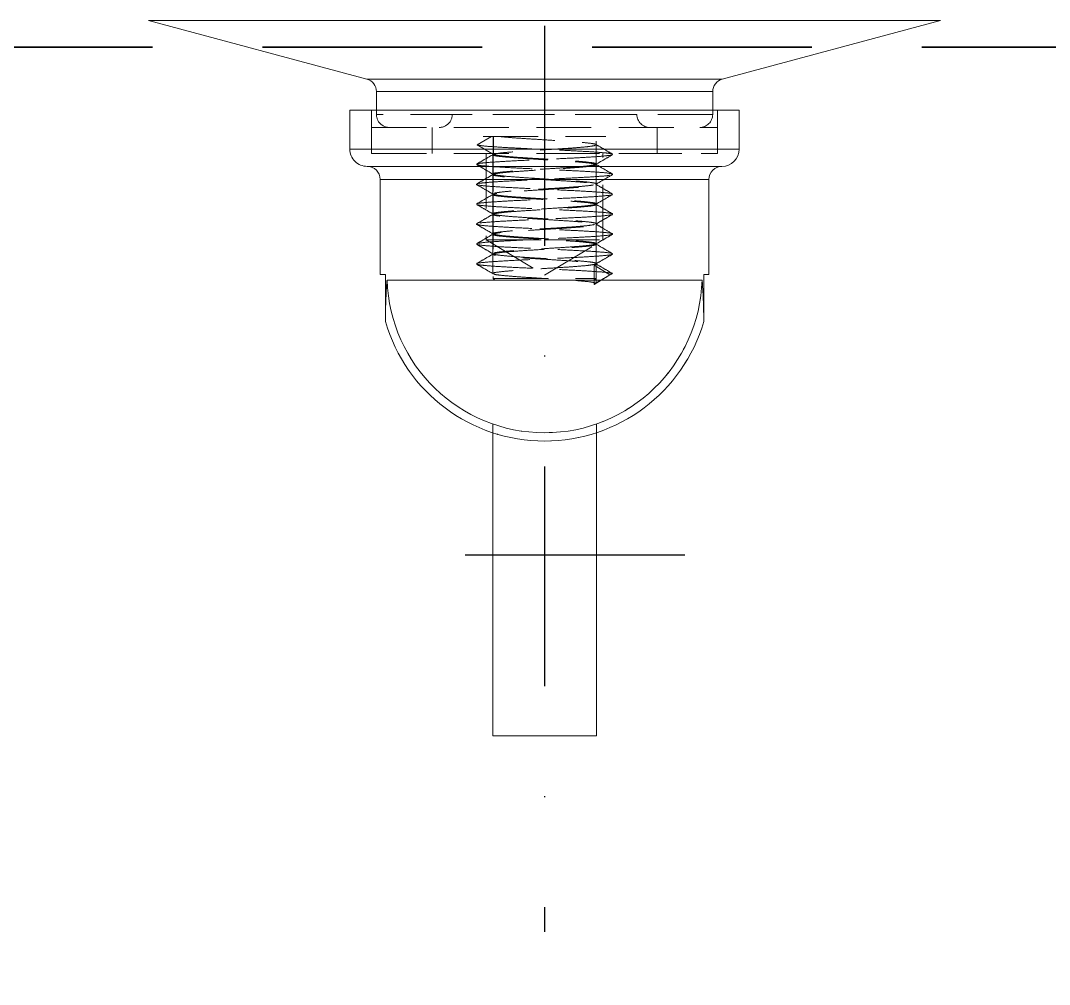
# Model space of a CAD drawing. Header units: millimetres. Extents: x -41310 to 13905, y 1865 to 89610.
# Drawn here: x 8672.9 to 8791.8, y 3386.2 to 3497.5 of the extents above; entities that cross this region are included whole.
import ezdxf

# ---------------------------------------------------------------- set-up
doc = ezdxf.new("R2010")
doc.units = ezdxf.units.MM
for name, pattern in [('DASHDOT', [25.4, 12.7, -6.35, 0, -6.35]), ('DASHED', [19.049999999999997, 12.7, -6.35]), ('HIDDEN', [9.524999999999999, 6.35, -3.175])]:
    doc.linetypes.add(name, pattern=pattern)
doc.layers.get('0').update_dxf_attribs({"color": 1, "linetype": 'DASHDOT'})
doc.layers.add('1轮廓实线层', color=7, linetype='Continuous', lineweight=0)
doc.layers.add('2虚线层', color=6, linetype='DASHED', lineweight=35)

msp = doc.modelspace()

# ---------------------------------------------------------------- linework, layer by layer
at = {"ltscale": 2, "extrusion": (-0.004685415688226654, -0.01745240643729067, 0.9998367168639969)}
for p, q in [((8733.41895732882, 3700.496007245534, 105.5194880854689), (8733.444171345524, 3392.243732145163, 100.1389836877158)), ((8749.651368329774, 3435.764099971701, 100.9745927312022), (8717.229854716948, 3435.764099971702, 100.8226596545754))]:
    msp.add_line(p, q, dxfattribs=at)
at = {"color": 7, "linetype": 'Continuous', "lineweight": 15, "extrusion": (-0.004685415688226654, -0.01745240643729067, 0.9998367168639969)}
for p, q in [((8687.659605730809, 3497.502040026493, 101.7617397044434), (8712.894568790052, 3490.741459344552, 101.7619876349225)), ((8753.977659392971, 3490.741459344554, 101.9545104278797), (8779.211517397238, 3497.502040026482, 102.1907685208228)), ((8714.006446058826, 3489.292795410342, 101.7419112922219), (8714.006620819986, 3487.156264546378, 101.7046184167492)), ((8752.866194808503, 3487.156264546378, 101.8867214087005), (8752.86602004735, 3489.292795410332, 101.924014284173)), ((8710.936654900703, 3487.156264546386, 101.6902320012098), (8710.937022627662, 3482.660643174641, 101.6117614998861)), ((8710.936654900703, 3487.156264546386, 101.6902320012098), (8733.436407814243, 3487.156264546388, 101.795669912725)), ((8733.436407814243, 3487.156264546388, 101.795669912725), (8755.936159796474, 3487.156264546378, 101.9011078198757)), ((8755.936527523438, 3482.660643174637, 101.8226373185521), (8755.936159796474, 3487.156264546378, 101.9011078198757)), ((8712.940856587524, 3480.65726370559, 101.5861823255684), (8733.436939411022, 3480.657263705581, 101.6822306766527)), ((8733.436939411022, 3480.657263705581, 101.6822306766527), (8753.933021303208, 3480.657263705583, 101.7782790233727)), ((8714.437270550614, 3479.161176599163, 101.5670802077265), (8714.438170478817, 3468.159164536349, 101.3750414814306)), ((8739.371663197828, 3478.595167704439, 101.6740474508812), (8739.382683825348, 3478.601559328967, 101.6742106629811)), ((8752.437752483936, 3468.159164536353, 101.5531143954072), (8752.436852555733, 3479.16117659916, 101.7451531217031)), ((8739.366422002371, 3476.292439703853, 101.6338281815926), (8739.382871922528, 3476.301989893416, 101.6340719699029)), ((8739.364488668733, 3473.99166345808, 101.5936584819238), (8739.383060018485, 3474.002435356754, 101.5939335368829)), ((8739.36861232371, 3471.694150069574, 101.55357412041), (8739.383248135153, 3471.702627538937, 101.5537906828724)), ((8739.373575971247, 3469.397262434522, 101.5135046179403), (8739.383436238422, 3469.402983608932, 101.5136506895029)), ((8715.041492778913, 3468.159164536353, 101.3778687588472), (8714.438170478817, 3468.159164536349, 101.3750414814306)), ((8715.041937621507, 3462.720771097209, 101.2829422905624), (8715.041492778913, 3468.159164536353, 101.3778687588472)), ((8715.240416963017, 3467.52655759584, 101.367758637087), (8751.635609024393, 3467.52655759583, 101.538313089613)), ((8751.834429718183, 3468.159164536346, 101.5502871158084), (8751.83487456078, 3462.720771097202, 101.4553606475236)), ((8752.437752483936, 3468.159164536353, 101.5531143954072), (8751.834429718183, 3468.159164536346, 101.5502871158084))]:
    msp.add_line(p, q, dxfattribs=at)
at = {"color": 8, "linetype": 'Continuous', "lineweight": 15, "extrusion": (-0.004685415688226654, -0.01745240643729067, 0.9998367168639969)}
for p, q in [((8687.659605730809, 3497.502040026493, 101.7617397044434), (8779.211517397238, 3497.502040026482, 102.1907685208228)), ((8712.894568790052, 3490.741459344552, 101.7619876349225), (8753.977659392971, 3490.741459344554, 101.9545104278797)), ((8714.006446058826, 3489.292795410342, 101.7419112922219), (8752.86602004735, 3489.292795410332, 101.924014284173)), ((8710.937022627662, 3482.660643174641, 101.6117614998861), (8733.43677554121, 3482.660643174639, 101.7171994114012)), ((8733.43677554121, 3482.660643174639, 101.7171994114012), (8755.936527523438, 3482.660643174637, 101.8226373185521)), ((8714.437270550614, 3479.161176599163, 101.5670802077265), (8733.437061786, 3479.161176599169, 101.656116665806)), ((8733.437061786, 3479.161176599169, 101.656116665806), (8752.436852555733, 3479.16117659916, 101.7451531217031))]:
    msp.add_line(p, q, dxfattribs=at)
at = {"color": 7, "linetype": 'HIDDEN', "lineweight": 0, "extrusion": (-0.004685415688226654, -0.01745240643729067, 0.9998367168639969)}
for p, q in [((8733.435561564023, 3497.502040026485, 101.9762541126331), (8687.659605730809, 3497.502040026493, 101.7617397044434)), ((8733.436114557167, 3490.741459344556, 101.8582490335833), (8712.894568790052, 3490.741459344552, 101.7619876349225)), ((8733.436233053086, 3489.292795410337, 101.8329627881975), (8714.006446058826, 3489.292795410342, 101.7419112922219)), ((8713.436626929255, 3487.156264546381, 101.7019473222868), (8713.437035850042, 3482.157030838245, 101.614686331453)), ((8714.006620819986, 3487.156264546378, 101.7046184167492), (8714.006661711577, 3486.656347135125, 101.6958924216892)), ((8752.866235700098, 3486.656347135114, 101.8779954136403), (8714.006661711577, 3486.656347135125, 101.6958924216892)), ((8744.106332236846, 3486.656347135126, 101.8369449216733), (8722.766565815102, 3486.656347135128, 101.7369429166568)), ((8752.866235700098, 3486.656347135114, 101.8779954136403), (8752.866194808503, 3487.156264546378, 101.8867214087005)), ((8753.436598551329, 3482.157030838242, 101.8021315166934), (8753.436189630549, 3487.156264546382, 101.8893925075273)), ((8713.436790496839, 3485.156580002465, 101.6670430819883), (8753.436353198129, 3485.156580002459, 101.8544882672287)), ((8713.436790496839, 3485.156580002465, 101.6670430819883), (8713.437035850042, 3482.157030838245, 101.614686331453)), ((8720.436714085976, 3485.156580002462, 101.6998459899509), (8720.43695943918, 3482.157030838248, 101.6474892394157)), ((8746.436674263707, 3482.157030838242, 101.7693286054577), (8746.43642891051, 3485.156580002455, 101.8216853559929)), ((8753.436598551329, 3482.157030838242, 101.8021315166934), (8753.436353198129, 3485.156580002459, 101.8544882672287)), ((8726.336735167675, 3484.106729600602, 101.7091691476907), (8740.536578413252, 3484.106729600601, 101.7757121813591)), ((8726.572750692816, 3483.679503881833, 101.702817824587), (8727.304124228518, 3484.106729600613, 101.7137025077949)), ((8727.491080991611, 3484.106729600594, 101.7145786209995), (8727.491624799564, 3477.458441865221, 101.5985336011013)), ((8727.541109228358, 3484.106729600602, 101.7148130623652), (8727.541279397534, 3482.026337760476, 101.6785000864393)), ((8739.383574781627, 3467.709232906663, 101.48408648564), (8739.382233520628, 3484.106729600594, 101.7703027124144)), ((8725.641911457547, 3483.135753931273, 101.6889644486707), (8726.572750692816, 3483.679503881833, 101.702817824587)), ((8726.477633556373, 3482.647606644435, 101.684360057433), (8725.641911457547, 3483.135753931273, 101.6889644486707)), ((8739.402490380817, 3480.931522503538, 101.7149735851311), (8739.402308887671, 3483.150354845096, 101.7537030224654)), ((8755.936527523438, 3482.660643174637, 101.8226373185521), (8710.937022627662, 3482.660643174641, 101.6117614998861)), ((8713.437035850042, 3482.157030838245, 101.614686331453), (8733.43681673503, 3482.157030838243, 101.7084089218911)), ((8713.437035850042, 3482.157030838245, 101.614686331453), (8753.436598551329, 3482.157030838242, 101.8021315166934)), ((8727.541279397537, 3482.026337760483, 101.6785000864399), (8726.477633556373, 3482.647606644435, 101.684360057433)), ((8726.690650848312, 3482.157030838247, 101.6767951684174), (8726.691468689882, 3472.158563421975, 101.5022731867498)), ((8727.471253785006, 3482.000771262361, 101.6777256639693), (8727.471435278156, 3479.781938920797, 101.638996226635)), ((8733.43681673503, 3482.157030838243, 101.7084089218911), (8753.436598551329, 3482.157030838242, 101.8021315166934)), ((8740.183800463317, 3472.15856342198, 101.5655006936975), (8740.18298262175, 3482.157030838246, 101.740022675365)), ((8739.402680312593, 3478.632295742496, 101.6748408821216), (8739.402498819443, 3480.851128084053, 101.7135703194559)), ((8727.47144141165, 3479.701261422381, 101.6375880089421), (8727.471622904799, 3477.482429080817, 101.5988585716078)), ((8741.323684329698, 3479.736646290105, 101.7031197765532), (8741.236325418246, 3479.713269929067, 101.7023023565142)), ((8752.436852555733, 3479.16117659916, 101.7451531217031), (8714.437270550614, 3479.161176599163, 101.5670802077265)), ((8739.40286843901, 3476.332368733538, 101.6346959476449), (8739.402686945865, 3478.551201075106, 101.6734253849793)), ((8727.471633739951, 3477.401200323402, 101.5974407535804), (8727.4718152331, 3475.182367981834, 101.558711316246)), ((8727.491625112765, 3477.454612850061, 101.5984667661268), (8727.492422252617, 3467.70923290666, 101.4283623942251)), ((8739.40305654228, 3474.032724803536, 101.5945559542754), (8739.40287504913, 3476.251557145101, 101.6332853916098)), ((8727.471817619411, 3475.101958663465, 101.5573077621447), (8727.471999112553, 3472.8831263219, 101.5185783248103)), ((8725.652847877816, 3474.024113244146, 101.5299696725975), (8725.550278292689, 3473.995224293188, 101.5289847489191)), ((8739.403244623612, 3471.73334905357, 101.5544206419546), (8739.403063130463, 3473.952181395139, 101.593150079289)), ((8726.691468689882, 3472.158563421975, 101.5022731867498), (8733.4376345766, 3472.15856342197, 101.5338869402236)), ((8726.691468689882, 3472.158563421975, 101.5022731867498), (8733.437966094134, 3468.105617919668, 101.4631432901016)), ((8727.472006199303, 3472.802180643435, 101.5171654304329), (8727.472187692452, 3470.583348301866, 101.4784359930985)), ((8733.4376345766, 3472.15856342197, 101.5338869402236), (8740.183800463317, 3472.15856342198, 101.5655006936975)), ((8733.437966094134, 3468.105617919668, 101.4631432901016), (8740.183800463317, 3472.15856342198, 101.5655006936975)), ((8739.403429038193, 3469.433258156819, 101.51427282938), (8739.403247545044, 3471.652090498383, 101.5530022667143)), ((8727.472196181036, 3470.502343027835, 101.4770220650345), (8727.472377674185, 3468.28351068627, 101.4382926277002)), ((8739.154396353588, 3469.248184124434, 101.5098753024565), (8740.996092077905, 3468.138767953652, 101.4991406777924)), ((8739.154577846737, 3467.029351782869, 101.4711458651222), (8739.154396353588, 3469.248184124434, 101.5098753024565)), ((8739.401054329188, 3469.363263163727, 101.5130399204999), (8739.154401941461, 3469.248184124427, 101.5098753286422)), ((8739.403333694681, 3467.137622028663, 101.4742014649373), (8739.403152200317, 3469.356469269123, 101.5129311623299)), ((8727.492422252617, 3467.70923290666, 101.4283623942251), (8739.383574781627, 3467.709232906663, 101.48408648564)), ((8727.492422252617, 3467.70923290666, 101.4283623942251), (8727.692436539659, 3467.509259982604, 101.4258091186496)), ((8739.18359367449, 3467.509259982607, 101.4796587593032), (8727.692436539659, 3467.509259982604, 101.4258091186496)), ((8740.996092077905, 3468.138767953652, 101.4991406777924), (8739.154577846737, 3467.029351782869, 101.4711458651222)), ((8739.18359367449, 3467.509259982607, 101.4796587593032), (8739.383574781627, 3467.709232906663, 101.48408648564)), ((8741.058406251013, 3468.160758717756, 101.4998165477078), (8740.996092077905, 3468.138767953652, 101.4991406777924)), ((8739.387028263456, 3467.137800815363, 101.4741281755052), (8739.154577846737, 3467.029351782869, 101.4711458651222))]:
    msp.add_line(p, q, dxfattribs=at)
at = {"color": 7, "linetype": 'Continuous', "lineweight": 15}
for p, q in [((8727.439439104022, 3450.902843145082, 101.1347542600304), (8727.442386694722, 3414.867270155505, 100.5057579002052)), ((8739.439307344448, 3450.902843172547, 101.190987813411), (8739.442254935144, 3414.867270155502, 100.5619914531063)), ((8727.442386694722, 3414.867270155505, 100.5057579002047), (8739.442254935144, 3414.867270155502, 100.5619914531059))]:
    msp.add_line(p, q, dxfattribs=at)
at = {"color": 7, "linetype": 'Continuous', "lineweight": 15, "extrusion": (-0.004685415688226654, -0.01745240643729067, 0.9998367168639969)}
for centre, radius, start, end in [((7509.815156957904, 5629.916460108318), 1.49999999999997, 15.03008309190337, 90.03008309183517), ((7550.243118005668, 5640.771853492261), 1.500000000000009, 120.0300830918081, 195.0300830919059), ((7511.954163028759, 5623.622695961978), 2.003692509298008, 195.0300830919251, 285.0300830921646), ((7551.544412472474, 5634.253153713041), 2.003692509298008, 285.0300830919618, 15.03008309189805), ((7512.86180461605, 5620.242431660324), 1.496307490702027, 15.03008309189928, 105.0300830917311), ((7552.452054059775, 5630.872889411388), 1.496307490702027, 105.0300830918837, 195.030083091969), ((7535.528499745184, 5614.863277341703), 18.20650913655928, 196.8027447180029, 13.25742146578941), ((7535.528499745184, 5614.863277341703), 19.16432576098051, 211.3018351545327, 358.7583310293115)]:
    msp.add_arc(centre, radius, start, end, dxfattribs=at)
at = {"color": 7, "linetype": 'HIDDEN', "lineweight": 0, "extrusion": (-0.004685415688226654, -0.01745240643729067, 0.9998367168639969)}
for centre, radius, start, end in [((7513.39632952125, 5628.147799663), 1.500000000000056, 195.0300830919369, 285.0300830920556), ((7518.959278771989, 5629.641518389505), 1.500000000000056, 285.0300830917782, 15.03008309187229), ((7542.466602515475, 5635.953517313663), 1.500000000000056, 195.0300830919034, 285.0300830917691), ((7548.029551766193, 5637.447236040159), 1.500000000000056, 285.0300830920801, 15.03008309180923), ((7535.528499745184, 5614.863277341703), 18.20650913655928, 196.8027447180029, 13.25742146578941), ((7535.528499745184, 5614.863277341703), 19.16432576098051, 211.3018351545327, 358.7583310293115)]:
    msp.add_arc(centre, radius, start, end, dxfattribs=at)
at = {"color": 7, "linetype": 'HIDDEN', "lineweight": 0}
for points, knots in [([(8728.291289707075, 3484.106729600602, 101.718328543768), (8728.590553810227, 3484.074910500514, 101.7191755389247), (8729.25414176262, 3484.00435485669, 101.7210536652212), (8730.76422580786, 3483.893236519173, 101.7261905930821), (8732.607159304353, 3483.777126985397, 101.7328001910601), (8734.542537216523, 3483.658706607097, 101.7398026639056), (8736.362452163416, 3483.543056234556, 101.7463124075741), (8737.894349352486, 3483.424142211053, 101.751415480073), (8738.934087645503, 3483.308970126031, 101.7542775234681), (8739.428559264314, 3483.215776616618, 101.7549679902863), (8739.353415363694, 3483.163909122912, 101.7537104919662), (8739.33449068222, 3483.150846508527, 101.7533937962002)], [0, 0, 0, 0, 0.1007455297315052, 0.2233930467545498, 0.3457227487332094, 0.4684702385815637, 0.5907077821498473, 0.713546643770044, 0.8357003421133639, 0.9586218087437703, 1, 1, 1, 1]), ([(8725.64191145754, 3483.135753931263, 101.6889644486701), (8725.84807174595, 3483.096638184994, 101.6892477776806), (8726.260209887492, 3483.01844130675, 101.6898141849782), (8727.820097821645, 3482.901741026557, 101.6950870686285), (8729.89307727922, 3482.783864422699, 101.7027438589251), (8732.342819019872, 3482.667699680563, 101.7121961064081), (8734.89795029562, 3482.549293027205, 101.7221030951778), (8737.306070219496, 3482.433638109811, 101.7313691944212), (8739.327418186866, 3482.314734555285, 101.7387661045291), (8740.716481700128, 3482.199518165191, 101.7432643757298), (8741.388512714206, 3482.097316658055, 101.7446296810764), (8741.25294885373, 3482.036627779788, 101.7429350643657), (8741.203971502837, 3482.014701726077, 101.7423228227478)], [0, 0, 0, 0, 0.1045220143570231, 0.208951535145046, 0.3135658181376508, 0.4179099340473535, 0.5226092063044672, 0.626874959096781, 0.7316518711378875, 0.8358463912905774, 0.9406935678439692, 1, 1, 1, 1]), ([(8739.268144669073, 3483.074236407539, 101.7517456378133), (8739.074946724068, 3483.0344805358, 101.7501463283586), (8738.69009665212, 3482.955286887561, 101.7469605058665), (8737.418152268805, 3482.840591236141, 101.7389979024144), (8735.787872783865, 3482.720558679055, 101.7292629188088), (8733.902274151435, 3482.606450946692, 101.7184348828362), (8731.978701363241, 3482.486045234143, 101.7073189602415), (8730.19361140058, 3482.372211235981, 101.6969667041744), (8728.755968424957, 3482.251652443642, 101.6881252645208), (8727.754598230757, 3482.138971527204, 101.6814657883717), (8727.57832110667, 3482.060745244519, 101.6792742620502), (8727.49125150689, 3482.02210647524, 101.6781917885261)], [0, 0, 0, 0, 0.1119151711364285, 0.2229348850578833, 0.3349093099922127, 0.4458757422102625, 0.5579015278474727, 0.6688223607668011, 0.7808913921408549, 0.8917743927751512, 1, 1, 1, 1]), ([(8741.299750556198, 3482.070438479836, 101.7437445600528), (8740.973456019616, 3482.259447762753, 101.7455146903705), (8740.3305025193, 3482.631884829348, 101.7490026785415), (8739.68788893415, 3483.004762051277, 101.7524999426407), (8739.371397380935, 3483.188406614436, 101.7542223689515)], [0, 0, 0, 0, 0.5074932112735333, 1, 1, 1, 1]), ([(8741.146848883509, 3481.964820236749, 101.7411844416272), (8740.891403613921, 3481.925063985408, 101.7392934233253), (8740.382550295832, 3481.84586854585, 101.7355264679263), (8738.70090924784, 3481.731177654008, 101.7256440348843), (8736.545320844794, 3481.611139679083, 101.7134472641101), (8734.052401171415, 3481.497037775904, 101.6997733136479), (8731.50893702385, 3481.376626149809, 101.6857523648055), (8729.149170082335, 3481.262797192594, 101.6727071564691), (8727.247227319967, 3481.142237415051, 101.6616899068434), (8725.91173518934, 3481.028222236295, 101.6534413849788), (8725.676306202844, 3480.948594517493, 101.6509481999047), (8725.557949098005, 3480.908563311461, 101.6496948021324)], [0, 0, 0, 0, 0.1114815374578149, 0.2220739899912781, 0.3336144095072276, 0.4441539977292025, 0.5557453107980862, 0.6662396429828462, 0.7778739302616796, 0.8883306643137722, 1, 1, 1, 1]), ([(8727.500121479618, 3482.037303344752, 101.6784986200792), (8727.17875315293, 3481.850825209294, 101.6737376062747), (8726.53575160795, 3481.477715231583, 101.6642116543442), (8725.892563017322, 3481.105066089523, 101.6546928698884), (8725.570836237675, 3480.918664760019, 101.6499315169762)], [0, 0, 0, 0, 0.4997940194604197, 1, 1, 1, 1]), ([(8727.509267618268, 3482.0008755546, 101.6779056241151), (8727.536939785685, 3481.968448098537, 101.6774692713305), (8727.597483761136, 3481.897500020078, 101.6765145744358), (8728.414250340942, 3481.782725044241, 101.6783386636983), (8729.72681135793, 3481.669376681001, 101.682511037253), (8731.427309999952, 3481.548251767782, 101.6883656150068), (8733.334090559307, 3481.435070192854, 101.6953255201419), (8735.245626435248, 3481.313838623794, 101.7021671948374), (8736.979615161952, 3481.200724905086, 101.7083185506409), (8738.348039848923, 3481.079458396154, 101.7126144981921), (8739.22139169395, 3480.966348244469, 101.7147328161743), (8739.50481859341, 3480.845109069343, 101.7139447449763), (8739.171484970768, 3480.731940948461, 101.7104073047457), (8738.257599819732, 3480.610790008442, 101.7040099528966), (8736.849736291671, 3480.497504646998, 101.6954350247229), (8735.10049785882, 3480.376494885607, 101.6851255206203), (8733.175997538194, 3480.263063279629, 101.6741269862605), (8731.284318592894, 3480.142223671754, 101.6631529502278), (8729.605684063536, 3480.028593167508, 101.6533031156134), (8728.3209949806, 3479.907981972256, 101.6451775308584), (8727.55316228625, 3479.794095442541, 101.6395914093826), (8727.384567125504, 3479.673759415208, 101.6367008457331), (8727.831460227317, 3479.559610336762, 101.636802566181), (8728.846029231161, 3479.4395840845, 101.6394619310003), (8730.330249887527, 3479.325075309231, 101.6444184773822), (8732.126359227394, 3479.205409779185, 101.6507465780662), (8734.059641146927, 3479.090558492757, 101.6578015281256), (8735.925944366296, 3478.971278528597, 101.6644653001758), (8737.54236774324, 3478.856002755776, 101.6700279842778), (8738.739487673061, 3478.737197887312, 101.6735641353203), (8739.398994399446, 3478.62143481679, 101.6746340290211), (8739.452383007632, 3478.503142561141, 101.6728193960205), (8738.894258075445, 3478.386840266102, 101.6681738352429), (8737.782266327678, 3478.2691059464, 101.6609077580358), (8736.228208216235, 3478.152259757914, 101.6515855804535), (8734.390833157162, 3478.035109750196, 101.6409304251706), (8732.456781655004, 3477.917653435894, 101.6298168799302), (8730.621583500426, 3477.801094013899, 101.6191822348408), (8729.07358453998, 3477.683075729299, 101.6098679922976), (8727.967722013687, 3477.56705329543, 101.6026605191373), (8727.41861228849, 3477.448508216211, 101.5980180568768), (8727.48065891501, 3477.33296987095, 101.5962920671285), (8728.14748175762, 3477.213949698511, 101.5973393919234), (8729.353412359724, 3477.098866025626, 101.6009817857934), (8730.971623496025, 3476.97940166768, 101.606479734831), (8732.84408940023, 3476.864713618154, 101.6132525393852), (8734.772470362386, 3476.744885987935, 101.6201976593141), (8736.569779382051, 3476.630542179923, 101.6266242739382), (8738.04446351714, 3476.510351802372, 101.631436956631), (8739.054427936593, 3476.396347116018, 101.6341798515129), (8739.491440797978, 3476.275869164203, 101.6341247992587), (8739.313644984068, 3476.162120796858, 101.6313061089799), (8738.54012108357, 3476.041397840226, 101.6255739858967), (8737.2447339, 3475.927852928738, 101.6175216117034), (8735.567300945782, 3475.806930267682, 101.6075501214193), (8733.667377019206, 3475.693583793759, 101.5966682424889), (8731.750641570765, 3475.572491550242, 101.5855723773307), (8729.998894376618, 3475.459262620002, 101.5753869331231), (8728.602169974445, 3475.338081639318, 101.5667263848482), (8727.692692064844, 3475.224939267288, 101.5604894777388), (8727.369254071149, 3475.103678623293, 101.5568571531477), (8727.662439355689, 3474.990563580257, 101.5562566203173), (8728.540396356188, 3474.869327857866, 101.5582546849694), (8729.920094231835, 3474.756181484611, 101.5627451997734), (8731.651654559544, 3474.634977480381, 101.5687439576503), (8733.571199650592, 3474.521776804121, 101.5757633462709), (8735.47042411179, 3474.400655742578, 101.5825492563874), (8737.16928250892, 3474.28734201666, 101.5885324939355), (8738.483766317357, 3474.166364181197, 101.5925807036435), (8739.288935222194, 3474.052877964906, 101.5943729397321), (8739.497835131337, 3473.932097782453, 101.5932436334132), (8739.090508254707, 3473.818404294265, 101.5893502769906), (8738.110868516571, 3473.697872491087, 101.5826555944463), (8736.652690251682, 3473.583926769684, 101.5738333555632), (8734.87238477722, 3473.463648629455, 101.5633910363199), (8732.941273925477, 3473.349420179367, 101.5523476146973), (8731.065439771071, 3473.229478235602, 101.5414634991778), (8729.426492697137, 3473.114879961926, 101.5317827544939), (8728.198292186098, 3472.995326761985, 101.5239403529829), (8727.500581527067, 3472.880359379347, 101.518663969482), (8727.406834316433, 3472.761194235203, 101.5161445949304), (8727.926319941176, 3472.645805973407, 101.5165648668068), (8729.004589581098, 3472.527112244349, 101.5195460038621), (8730.534963476948, 3472.411234457028, 101.524694936215), (8732.358539241573, 3472.293079353068, 101.531178114408), (8734.293198083571, 3472.17663628848, 101.5382117320788), (8736.139947026059, 3472.059041460005, 101.5448132837267), (8737.712518666169, 3471.942057339864, 101.550140651018), (8738.850808631829, 3471.825044546613, 101.553432395341), (8739.43878832179, 3471.707450301285, 101.5541351367864), (8739.417253454649, 3471.59102989438, 101.5520020724296), (8738.788295601666, 3471.472876278244, 101.5469922604895), (8737.614828651771, 3471.356966791771, 101.5394699522988), (8736.01855496125, 3471.238312233478, 101.5299183793188), (8734.15754965497, 3471.122884857814, 101.5191825574082), (8732.226520451833, 3471.003750944118, 101.5080538922798), (8730.415071600499, 3470.888784039362, 101.4975583385177), (8728.914183643908, 3470.76920020716, 101.4884375396241), (8727.870091676166, 3470.654632698353, 101.4815449305634), (8727.393643236126, 3470.534689805227, 101.4772185730265), (8727.530913146002, 3470.420432405225, 101.4758674524173), (8728.267312642489, 3470.300183510376, 101.477219378331), (8729.53195772149, 3470.186236932722, 101.4811567671481), (8731.189151655697, 3470.065680920223, 101.4868183415169), (8733.08065533428, 3469.951994764894, 101.4936978488453), (8735.001032922224, 3469.831210807832, 101.5005887705847), (8736.773779733387, 3469.71773092843, 101.5069153623529), (8738.182679560108, 3469.596822537769, 101.5114072347758), (8739.105518441265, 3469.492334892709, 101.5139079660252), (8739.251380064514, 3469.422293514529, 101.5133689097448), (8739.31480129252, 3469.391839237955, 101.5131345258781)], [0, 0, 0, 0, 0.00786831260872462, 0.01721509263864819, 0.02645342500306087, 0.03580179608980007, 0.04503891812622805, 0.05438821573112066, 0.06362476567204244, 0.0729743176228547, 0.08221094520016947, 0.09156008022865707, 0.1007974378399427, 0.1101454765774413, 0.1193842134917729, 0.1287304886791207, 0.1379712475018953, 0.1473150879036637, 0.1565585185444352, 0.1658992523288585, 0.1751460005339477, 0.1844829569451667, 0.1937336601236683, 0.2030661755879247, 0.2123214840111349, 0.2216488949301165, 0.2309094403534648, 0.2402310788018041, 0.2494975041395609, 0.2588127095619993, 0.2680856544044701, 0.2773937701992928, 0.2866738637060757, 0.2959742350700752, 0.3052621008090516, 0.3145541154708492, 0.3238503486085466, 0.3331342704777729, 0.3424385737076058, 0.3517150295343126, 0.3610267526839353, 0.3702963768026997, 0.3796148630844582, 0.3888782888158492, 0.398202878294083, 0.4074607405670326, 0.4167907707259471, 0.4260437110742648, 0.4353785182573118, 0.4446271750776258, 0.4539660927575409, 0.4632111093839161, 0.4725534696848621, 0.481795493876493, 0.491140627176206, 0.5003802971518255, 0.5097275379803025, 0.5189655095384997, 0.5283141737515537, 0.537551088812376, 0.5469005173370213, 0.5561370258846502, 0.5654865346167379, 0.5747232850788124, 0.5840722085109163, 0.593309850133202, 0.6026575166892013, 0.6118966937013551, 0.6212424253123529, 0.6304837904257212, 0.6398269201392575, 0.6490711156789143, 0.6584109697791933, 0.6676586416378372, 0.6769945572488709, 0.686246348401397, 0.6955776550807691, 0.704834208897844, 0.7141602404208762, 0.723422191679783, 0.7327422937536365, 0.7420102795926433, 0.751323785422668, 0.7605984451701916, 0.7699046962755616, 0.779186663946303, 0.7884850089179414, 0.7977749054106367, 0.807064848942451, 0.8163631485639338, 0.8256451526699516, 0.8349513660702924, 0.8442260644627356, 0.8535395273599911, 0.8628075527402764, 0.8721276185444933, 0.8813895990449355, 0.8907156055939504, 0.8999721808400147, 0.9093034631954954, 0.9185552789694608, 0.9278911697910502, 0.9371388603570076, 0.9464787000943923, 0.9557229136355717, 0.9650660257068007, 0.9743074003898445, 0.9836531240302028, 0.9928923117334655, 1, 1, 1, 1]), ([(8727.541279397534, 3482.026337760476, 101.6785000864393), (8727.697207380937, 3481.987222071793, 101.6785480187885), (8728.008924875016, 3481.909025431333, 101.6786438409204), (8729.188739797231, 3481.792324302649, 101.6821356188851), (8730.756618962405, 3481.674449012382, 101.6874254407869), (8732.60943386798, 3481.558282637396, 101.6940803526572), (8734.542162522328, 3481.439877427131, 101.7010706753633), (8736.362778051123, 3481.324223237644, 101.7075836354596), (8737.89451700166, 3481.205309342749, 101.7126859686689), (8738.934183440939, 3481.090140333458, 101.7155477290322), (8739.428533032744, 3480.997027122428, 101.7162390256385), (8739.353661343768, 3480.945255657226, 101.7149844791536), (8739.334899393645, 3480.932282347013, 101.7146701048034)], [0, 0, 0, 0, 0.1071193890767681, 0.2141436501710146, 0.3213578932239416, 0.4282943632561571, 0.5355959997214146, 0.6424518580740974, 0.7498333429165045, 0.8566159754386918, 0.9640696776888786, 1, 1, 1, 1]), ([(8739.372685740898, 3480.895541680143, 101.7142058606934), (8739.69414956083, 3481.082037518128, 101.7189676309987), (8740.33737010798, 3481.455199122991, 101.7284955103782), (8740.98073255349, 3481.827866177844, 101.7380154222217), (8741.302560262193, 3482.014284557114, 101.7427775457138)], [0, 0, 0, 0, 0.4997723119367004, 1, 1, 1, 1]), ([(8725.571679109551, 3480.864164614277, 101.6489841527983), (8725.893500888542, 3480.677768713123, 101.6472386795788), (8726.536859085976, 3480.305142188749, 101.6437492808576), (8727.180035759862, 3479.932049318072, 101.6402508912898), (8727.501481456795, 3479.745585625114, 101.6385024723585)], [0, 0, 0, 0, 0.5002217742355881, 1, 1, 1, 1]), ([(8725.666358877937, 3480.864239108735, 101.6494291396368), (8725.697891958054, 3480.84078179019, 101.6491674558393), (8725.781278565504, 3480.778750862465, 101.6484754548037), (8726.804027447964, 3480.673259888413, 101.6514268690242), (8728.529580099661, 3480.559976417557, 101.6575357287872), (8730.780554051526, 3480.438828895285, 101.6659695387563), (8733.301179130172, 3480.325657645877, 101.6758062105649), (8735.82727448875, 3480.204422244304, 101.6855277552494), (8738.125587831419, 3480.091298357804, 101.694323460787), (8739.91281989338, 3479.970092181007, 101.7005830685569), (8741.036729295472, 3479.867092615637, 101.7040520274464), (8741.167078046943, 3479.798354254973, 101.7034630195482), (8741.222334393253, 3479.769215267305, 101.7032133322745)], [0, 0, 0, 0, 0.06546443125272972, 0.1731152431116562, 0.2795211008391825, 0.3871902334596426, 0.4935821140460666, 0.601261863440674, 0.7076472469570004, 0.8153299065417751, 0.9217162073118833, 1, 1, 1, 1]), ([(8739.268326162222, 3480.855404065971, 101.7130162004788), (8739.075126226435, 3480.815648176401, 101.7114168813839), (8738.690272128842, 3480.736454480286, 101.7082310391912), (8737.418357029066, 3480.621759072312, 101.7002685772164), (8735.787960962647, 3480.501725681087, 101.6905330327288), (8733.902792398665, 3480.387621048224, 101.6797070662373), (8731.977606531436, 3480.267203909507, 101.6685833850158), (8730.198512791088, 3480.153411998503, 101.6582599629731), (8728.738398038706, 3480.032695728731, 101.6493104677003), (8727.808799554019, 3479.919280103167, 101.6429745022265), (8727.401512952973, 3479.83225079475, 101.6395467646421), (8727.496883931675, 3479.78793066047, 101.6392200709815), (8727.508911719822, 3479.782341190865, 101.6391788697461)], [0, 0, 0, 0, 0.1097145915567905, 0.218551367282534, 0.3283240786833975, 0.4371086256016426, 0.5469316057289475, 0.6556714315817986, 0.7655368556926088, 0.874239593376773, 0.9841396245648573, 1, 1, 1, 1]), ([(8741.303464787165, 3479.768604412751, 101.7035828613508), (8740.981561769171, 3479.955099979795, 101.7053296935633), (8740.33805573703, 3480.327917305689, 101.7088217299938), (8739.694625761891, 3480.701256421148, 101.712323230812), (8739.37306075852, 3480.887838953143, 101.7140731650176)], [0, 0, 0, 0, 0.5002331010332219, 1, 1, 1, 1]), ([(8727.503241205479, 3479.73947707952, 101.6384040926284), (8727.181609918825, 3479.552819724337, 101.6336387182196), (8726.538027959868, 3479.179319659863, 101.6241032372997), (8725.894348818027, 3478.806405019781, 101.6145775196962), (8725.572349530172, 3478.619855167944, 101.6098122972657)], [0, 0, 0, 0, 0.499751868708016, 1, 1, 1, 1]), ([(8740.925478788817, 3479.630059619063, 101.6993932156765), (8740.915497847222, 3479.627237493616, 101.6992971822552), (8740.768497779125, 3479.585673015065, 101.6978827947113), (8739.757942587967, 3479.501194725708, 101.6916725600973), (8737.963607283931, 3479.388139158371, 101.6812905663982), (8735.632460556986, 3479.267064053889, 101.6682529942037), (8733.093775621244, 3479.153648219211, 101.6543765549465), (8730.588035997724, 3479.032825130508, 101.6405252078614), (8728.38102197583, 3478.919099223139, 101.628197626095), (8726.637533317738, 3478.798868444684, 101.617928663824), (8726.072524057483, 3478.722107462176, 101.6139410455959), (8725.791443203212, 3478.683920402146, 101.6119572849447)], [0, 0, 0, 0, 0.009075501714952831, 0.1336646805884326, 0.256801790328889, 0.381367497465232, 0.5045314971217065, 0.6290648725121804, 0.752264334380721, 0.8767564402515882, 1, 1, 1, 1]), ([(8727.575283698843, 3479.746449760824, 101.6388634067234), (8727.597594829585, 3479.7257552726, 101.6386067331154), (8727.661506691195, 3479.666474401401, 101.6378714728407), (8728.422436824792, 3479.563828210664, 101.6396456134736), (8729.724822783373, 3479.450561792826, 101.6437717352423), (8731.428109574823, 3479.32941471261, 101.6496389918379), (8733.333972287004, 3479.216239483431, 101.6565947065419), (8735.24641143395, 3479.095004472302, 101.6634405540465), (8736.977722506854, 3478.981898143517, 101.669579490873), (8738.356006207345, 3478.860605170691, 101.6739211776106), (8739.192800376448, 3478.74759329723, 101.6758698951831), (8739.511642801863, 3478.655391739372, 101.6757546466053), (8739.348346307212, 3478.606349911667, 101.674133372011), (8739.313791382669, 3478.595972244589, 101.6737902965433)], [0, 0, 0, 0, 0.05495678364568811, 0.1574277158558482, 0.258709741197962, 0.3611981429877317, 0.4624668666535801, 0.5649654131936624, 0.6662278624387777, 0.7687292606439285, 0.869992566234832, 0.9724893233402699, 0.9999999999999999, 0.9999999999999999, 0.9999999999999999, 0.9999999999999999]), ([(8739.382683825352, 3478.601559328967, 101.6742106629812), (8739.70033449163, 3478.78584477759, 101.6789159812453), (8740.339577697836, 3479.156702557975, 101.6883850082384), (8740.979099249063, 3479.527125128549, 101.6978477429077), (8741.30083181971, 3479.71347851355, 101.702608286074)], [0, 0, 0, 0, 0.496916765319648, 1, 1, 1, 1]), ([(8725.674143764267, 3478.620689505878, 101.6103038870401), (8725.622096252755, 3478.602069285591, 101.609734962265), (8725.45985853358, 3478.544028046286, 101.6079615622455), (8726.053569432592, 3478.450198744541, 101.6091059843611), (8727.359701568406, 3478.330164771376, 101.6131315319792), (8729.331485933402, 3478.215661803236, 101.6203729914467), (8731.703541921346, 3478.095991151195, 101.6293999928851), (8734.261078025393, 3477.981144771071, 101.639380396598), (8736.725320017329, 3477.861859186414, 101.648846119774), (8738.874349411588, 3477.746593000455, 101.6569048593427), (8740.412692348938, 3477.627762540626, 101.6620395964092), (8741.21917362891, 3477.537846459616, 101.6642494052841), (8741.21090664704, 3477.485622073159, 101.6632990746462), (8741.208837549133, 3477.472551115632, 101.6630612215618)], [0, 0, 0, 0, 0.04798131024250398, 0.1495629303254115, 0.2520399567903876, 0.3536719789268148, 0.4560931075240854, 0.5577824488150687, 0.6601404491172785, 0.7618941484906707, 0.8641817220188176, 0.9660067821914659, 1, 1, 1, 1]), ([(8725.576070893407, 3478.562047468247, 101.608820688016), (8725.89775016996, 3478.375755360655, 101.6070763587476), (8726.540860970923, 3478.003314624611, 101.6035890436647), (8727.183542721341, 3477.630473017214, 101.6000927206611), (8727.504759803116, 3477.444124030318, 101.5983452326216)], [0, 0, 0, 0, 0.500192620111559, 1, 1, 1, 1]), ([(8739.076974820586, 3478.512165978922, 101.6712176714314), (8738.811536127734, 3478.472065825903, 101.6692738192487), (8738.283762546293, 3478.39233441545, 101.6654088445641), (8736.842927033686, 3478.278570177176, 101.6566710447894), (8735.102402777382, 3478.157691089984, 101.6464046578459), (8733.176180027436, 3478.044217869899, 101.6353973254859), (8731.282708985913, 3477.923415163833, 101.6244155354967), (8729.61293476951, 3477.809679107737, 101.6146053794767), (8728.294443503008, 3477.689455185328, 101.6063281515227), (8727.867071197335, 3477.612691835443, 101.6029854836341), (8727.654465514654, 3477.574504231367, 101.6013226005251)], [0, 0, 0, 0, 0.1257326782828503, 0.2499951503267642, 0.3757039750537808, 0.4999936931149529, 0.6256697860964456, 0.7499954063795607, 0.8756297574904883, 0.9999999999999999, 0.9999999999999999, 0.9999999999999999, 0.9999999999999999]), ([(8741.299096682531, 3477.471746575482, 101.6634701487306), (8740.976998467759, 3477.658323075623, 101.6652174789236), (8740.333134698121, 3478.031283381523, 101.6687103346843), (8739.689453995983, 3478.404807308575, 101.6722138864841), (8739.367779927568, 3478.591472779307, 101.6739647573082)], [0, 0, 0, 0, 0.500258330959118, 1, 1, 1, 1]), ([(8727.508975477424, 3477.443036411221, 101.5983460033634), (8727.187416461336, 3477.256401593716, 101.5935813610285), (8726.54398041583, 3476.882947381808, 101.5840473642537), (8725.900211118016, 3476.510046490408, 101.5745214641497), (8725.578167380085, 3476.323503893, 101.5697561600461)], [0, 0, 0, 0, 0.4997528788337475, 1, 1, 1, 1]), ([(8741.24529788992, 3477.410810108528, 101.6621543761921), (8741.250775568547, 3477.405190251251, 101.6620819495341), (8741.29442302266, 3477.360409883594, 101.6615048365908), (8740.60390433274, 3477.27744708567, 101.6568208041959), (8739.195149717812, 3477.159683324005, 101.6481635286031), (8737.12389937279, 3477.042845356535, 101.6364178381735), (8734.699333972807, 3476.925693435983, 101.6230109693633), (8732.139825547401, 3476.808236186863, 101.6089664035414), (8729.718208204355, 3476.691681615827, 101.5955837767483), (8727.654731821232, 3476.573646784259, 101.5838536249402), (8726.254803752356, 3476.457682517846, 101.5752691227899), (8725.572791099956, 3476.373165601057, 101.5705978236818), (8725.61929918929, 3476.329091825211, 101.5700464499337), (8725.624755547728, 3476.323921061963, 101.5699817624171)], [0, 0, 0, 0, 0.0154494060337467, 0.1231045642560586, 0.2309941459754757, 0.338739226167207, 0.4465321730677901, 0.5543739937485506, 0.6620733728711915, 0.7700084949318484, 0.8776215850367879, 0.9856424869987619, 1, 1, 1, 1]), ([(8727.525620839715, 3477.482682361968, 101.5991160367845), (8727.509132781488, 3477.473649909306, 101.5988811069827), (8727.420796228711, 3477.425257568584, 101.5976224451956), (8727.863510484494, 3477.340855355295, 101.5982238219792), (8728.83771894416, 3477.220707228066, 101.6006919226298), (8730.332747523498, 3477.106254967614, 101.6057001033742), (8732.125849473676, 3476.986574209741, 101.6120138450806), (8734.06031847449, 3476.871726913243, 101.6190744276627), (8735.924869065693, 3476.752446393355, 101.6257299768801), (8737.547097027778, 3476.637168896365, 101.631319832222), (8738.722693016443, 3476.51837145666, 101.6347552478544), (8739.361663552954, 3476.418336833221, 101.6360034493347), (8739.33783685186, 3476.355856178482, 101.6348011772438), (8739.328953887303, 3476.332562419141, 101.6343529515191)], [0, 0, 0, 0, 0.02326764071023327, 0.1246588981530093, 0.2269469153395315, 0.3283886020435835, 0.4306205624488971, 0.5321197319529355, 0.6342884927647261, 0.7358520776911155, 0.8379503045464394, 0.9395853544700855, 1, 1, 1, 1]), ([(8739.382871922528, 3476.301989893416, 101.6340719699029), (8739.698569925014, 3476.485180864008, 101.6387490332365), (8740.335701880485, 3476.854891221365, 101.6481881379634), (8740.973357785453, 3477.22418700039, 101.6576224614413), (8741.295056071682, 3477.410497231803, 101.6623820906877)], [0, 0, 0, 0, 0.4954986165416651, 1, 1, 1, 1]), ([(8725.580754640028, 3476.259975018894, 101.568659371616), (8725.902611683709, 3476.07360299921, 101.5669144805105), (8726.546046885804, 3475.701020448964, 101.5634262102267), (8727.188955889123, 3475.327982933316, 101.5599275325424), (8727.510271062194, 3475.141545018645, 101.5581789519193)], [0, 0, 0, 0, 0.5002167158871922, 1, 1, 1, 1]), ([(8725.66860994901, 3476.260481581216, 101.5690799196589), (8725.668120643728, 3476.248061186517, 101.5688608255095), (8725.666098965572, 3476.196743447946, 101.5679555872659), (8726.478977029576, 3476.104499253581, 101.5701547348118), (8728.02829230145, 3475.989461092537, 101.5754070857706), (8730.180043019125, 3475.869979080506, 101.5834049896272), (8732.65223117885, 3475.755307380582, 101.5929884865245), (8735.20346387789, 3475.635441293446, 101.6028517310677), (8737.577036904975, 3475.521135600586, 101.6119794883649), (8739.535973588703, 3475.400931450741, 101.6190612256848), (8740.837639660735, 3475.28693243391, 101.6231711862316), (8741.422247007027, 3475.186835867907, 101.6241635507469), (8741.2504386633, 3475.129407846326, 101.6223560049226), (8741.194260132634, 3475.110629818422, 101.621764966872)], [0, 0, 0, 0, 0.03263220193225484, 0.1348275034067191, 0.2364208928466344, 0.3386829286420383, 0.4402155165172752, 0.5425370138355139, 0.6440157732033034, 0.7463895158247894, 0.8478214305072049, 0.9502400858511717, 0.9999999999999999, 0.9999999999999999, 0.9999999999999999, 0.9999999999999999]), ([(8739.34682904465, 3476.292543996091, 101.6337381858969), (8739.348419350987, 3476.289876422129, 101.6336990751721), (8739.373336488537, 3476.248080507818, 101.6330862829766), (8738.852609982336, 3476.168030503181, 101.629248771018), (8737.793650797386, 3476.050267540925, 101.6222307140287), (8736.225349338878, 3475.933429093162, 101.6128419246623), (8734.39193205006, 3475.81627690212, 101.6022052780961), (8732.456288361791, 3475.698821230591, 101.5910842828034), (8730.623498451514, 3475.582261742042, 101.5804609220206), (8729.067454436201, 3475.464242942685, 101.57110896991), (8727.991336453179, 3475.348222703976, 101.5640409233763), (8727.462304271638, 3475.253224412321, 101.5599035633354), (8727.526455579467, 3475.198762600932, 101.5592535430745), (8727.544819345334, 3475.183172521992, 101.5590674701745)], [0, 0, 0, 0, 0.007189413260184392, 0.112644711844054, 0.2183304414454539, 0.3238740769383413, 0.4294647894223851, 0.5351035391139051, 0.6406023285670756, 0.7463327470749965, 0.8517466932798933, 0.9575614417449251, 1, 1, 1, 1]), ([(8741.295324662886, 3475.174337479224, 101.6233506071054), (8740.973375064139, 3475.360803804153, 101.6250967106034), (8740.329763574802, 3475.733569819568, 101.6285873572049), (8739.686600548273, 3476.106850982635, 101.6320890974186), (8739.365162788861, 3476.293408131812, 101.6338391848489)], [0, 0, 0, 0, 0.5002235107506273, 1, 1, 1, 1]), ([(8727.506807935788, 3475.142051580965, 101.5581715652579), (8727.18556979383, 3474.955609913652, 101.5534117980834), (8726.54284045126, 3474.582579707684, 101.5438885141788), (8725.899648675899, 3474.209989855693, 101.5343707497223), (8725.577926167862, 3474.023621580724, 101.5296099938029)], [0, 0, 0, 0, 0.4998031374739499, 1, 1, 1, 1]), ([(8741.077362886626, 3475.051883488548, 101.6201917329735), (8740.79031376851, 3475.011882190043, 101.6181483359604), (8740.219288588552, 3474.932307834172, 101.6140834178906), (8738.461850886139, 3474.818351461487, 101.6038586092376), (8736.256316049694, 3474.697533291717, 101.5914141619417), (8733.739832208998, 3474.584167974512, 101.5776426428268), (8731.211654313825, 3474.463061985141, 101.5636812078388), (8728.875683433576, 3474.349891755938, 101.5507590104156), (8727.103198990691, 3474.228503618089, 101.5403339666475), (8726.10645130926, 3474.152715447034, 101.5343401247661), (8725.966302679899, 3474.112414506486, 101.5329798996833), (8725.962587779137, 3474.111346254901, 101.5329438443809)], [0, 0, 0, 0, 0.125244857831735, 0.2491488841695751, 0.3744307269235942, 0.4983033659350301, 0.6236133613429824, 0.7474632283962304, 0.8727923136580391, 0.9966281230654935, 1, 1, 1, 1]), ([(8727.566232169418, 3475.14221546877, 101.558452898668), (8727.566919908528, 3475.13273581754, 101.5582906517933), (8727.57042984917, 3475.084355534198, 101.5574626097506), (8728.17818236988, 3474.995067695415, 101.5587521058462), (8729.34537187162, 3474.880047525499, 101.5622140603737), (8730.974047618387, 3474.760563830924, 101.5677607109428), (8732.843525517092, 3474.645889443666, 101.5745197516412), (8734.773437818785, 3474.52602624717, 101.5814714268856), (8736.56762546935, 3474.411722050182, 101.5878841056302), (8738.053308337523, 3474.291497931923, 101.5927477414228), (8739.0225573073, 3474.177588349793, 101.5953014964122), (8739.458192250328, 3474.0883002784, 101.5957844143491), (8739.36810438407, 3474.04132915771, 101.5945423533504), (8739.352344690586, 3474.033112174716, 101.5943250710299)], [0, 0, 0, 0, 0.02582796523826595, 0.1318154271223159, 0.2371766249090534, 0.3432335148190114, 0.4485314511587192, 0.5546502677188557, 0.6598921813053407, 0.766065314295701, 0.8712585189306549, 0.9774783623532431, 1, 1, 1, 1]), ([(8739.383060018485, 3474.002435356754, 101.5939335368829), (8739.698260758083, 3474.185339850755, 101.5986032694303), (8740.335147590562, 3474.55491215561, 101.6080388157247), (8740.972505974853, 3474.92398885186, 101.6174679208208), (8741.294430244518, 3475.110406335047, 101.6222304811737)], [0, 0, 0, 0, 0.4949085513037038, 1, 1, 1, 1]), ([(8725.578595735024, 3473.961567696898, 101.5285299650514), (8725.900598693333, 3473.775116856043, 101.5267843818844), (8726.544295674947, 3473.402394058394, 101.5232948902924), (8727.187613487447, 3473.029149131546, 101.5197945079462), (8727.509118017184, 3472.842616235444, 101.5180451567574)], [0, 0, 0, 0, 0.500239969285855, 1, 1, 1, 1]), ([(8725.661454375266, 3473.961403809086, 101.5289153949218), (8725.718187877283, 3473.934536609481, 101.5287122845103), (8725.85626739273, 3473.869146500088, 101.5282179489554), (8726.98086248678, 3473.759958926639, 101.5315821078527), (8728.782198545941, 3473.646755342541, 101.5380474968132), (8731.077709734695, 3473.525561256657, 101.5466892035498), (8733.614406435496, 3473.412363074036, 101.5566007197604), (8736.123995317692, 3473.291237377017, 101.5662468270323), (8738.377564596944, 3473.177924667206, 101.5748295578369), (8740.086877653128, 3473.056962417795, 101.5807282808681), (8741.09576904621, 3472.959147588869, 101.5837487454699), (8741.172295370841, 3472.896269209922, 101.5830098034296), (8741.200748156883, 3472.872890783319, 101.5827350618962)], [0, 0, 0, 0, 0.07552429105475836, 0.1838130406870189, 0.2908000510339518, 0.3990820333667486, 0.5060792964303048, 0.6143467655157777, 0.7213617962538325, 0.8296069584594834, 0.9366472024084387, 1, 1, 1, 1]), ([(8739.215909258073, 3473.942467317774, 101.5921034806809), (8738.998803161674, 3473.902466532018, 101.5903878582678), (8738.566922701022, 3473.822894571286, 101.5869750393266), (8737.23772947682, 3473.708931742426, 101.5787569490577), (8735.569321728777, 3473.588121339216, 101.5688297120115), (8733.66726003707, 3473.474745854733, 101.5579373087402), (8731.750086996053, 3473.353658029279, 101.5468394700625), (8730.002221656334, 3473.240440318733, 101.5366724127695), (8728.590338008613, 3473.119209968066, 101.5279399637625), (8727.737325824979, 3473.006252757647, 101.5219708973009), (8727.375712258221, 3472.923801380326, 101.5188371007777), (8727.476447534838, 3472.884059632684, 101.5186154621009), (8727.478662181878, 3472.883185917471, 101.5186105894143)], [0, 0, 0, 0, 0.111351716723214, 0.2215075095167958, 0.3328922665104099, 0.4430200071963477, 0.5544298429470502, 0.6645373565171344, 0.7759641898532393, 0.8860591382743555, 0.9974950305324657, 1, 1, 1, 1]), ([(8741.299931117894, 3472.872175636526, 101.5831873681192), (8740.938296911747, 3473.081655653493, 101.5851492122689), (8740.295333504877, 3473.454098257351, 101.5886372506704), (8739.652743680705, 3473.82699665163, 101.5921349956867), (8739.371577941416, 3473.990158670014, 101.5936654370761)], [0, 0, 0, 0, 0.5624491258468777, 1, 1, 1, 1]), ([(8727.500994492766, 3472.83878722028, 101.5179402520105), (8727.179656666904, 3472.652323879843, 101.5131796393893), (8726.53672398052, 3472.279248048956, 101.5036546061842), (8725.893571612272, 3471.90663428994, 101.4941366090932), (8725.57186686691, 3471.720252927793, 101.489375707973)], [0, 0, 0, 0, 0.4998001076442241, 1, 1, 1, 1]), ([(8741.314094771056, 3472.823515856308, 101.5824043726104), (8741.192537771913, 3472.785360238051, 101.5811687184204), (8740.948170032367, 3472.708655463733, 101.5786846654788), (8739.60675078634, 3472.588542578784, 101.5703019310534), (8737.691261518292, 3472.47448928887, 101.559334772463), (8735.333766034779, 3472.354237014583, 101.546188087942), (8732.782398012328, 3472.240001184322, 101.5322379002133), (8730.298668659052, 3472.120074255285, 101.5185053399323), (8728.14393851759, 3472.005413036844, 101.5064064437911), (8726.474828903796, 3471.886107379856, 101.4965021834065), (8725.972373888511, 3471.808912237798, 101.4928001273178), (8725.722009636524, 3471.770447293849, 101.4909554596853)], [0, 0, 0, 0, 0.110584466729817, 0.2223095038057253, 0.3329354767104155, 0.444613541270773, 0.5552885680776481, 0.66691170972277, 0.7776435505128674, 0.8892038004263877, 1, 1, 1, 1]), ([(8727.577672789546, 3472.843361180028, 101.5183794200185), (8727.617375237594, 3472.819337659007, 101.5181461361473), (8727.720767466613, 3472.756776141785, 101.5175386234967), (8728.556111321399, 3472.650503307036, 101.5195981762839), (8729.916103405969, 3472.53734693251, 101.5239961716121), (8731.6529091655, 3472.416146039283, 101.5300195648346), (8733.571293517565, 3472.302943041913, 101.5370334735068), (8735.469942914271, 3472.181828296161, 101.5438167990108), (8737.172247455943, 3472.068491634287, 101.5498157854625), (8738.473443190494, 3471.947599708194, 101.553803224423), (8739.28368623944, 3471.839702397278, 101.5557167946459), (8739.337925575925, 3471.766370296907, 101.5546909393586), (8739.362911410572, 3471.732589210102, 101.5542183699608)], [0, 0, 0, 0, 0.06617859253450571, 0.1723408135289304, 0.2772225934444195, 0.3833781222389068, 0.4882700705165176, 0.5944113017097364, 0.6993206738692977, 0.8054399554896101, 0.910374178303869, 1, 1, 1, 1]), ([(8739.383248135153, 3471.70262753894, 101.5537906828725), (8739.699886634811, 3471.886343866553, 101.5584813237875), (8740.338354619562, 3472.256788375305, 101.5679395041902), (8740.977089195389, 3472.626710938791, 101.5773898231985), (8741.29905305976, 3472.81317602549, 101.5821534000308)], [0, 0, 0, 0, 0.4959348114846254, 1, 1, 1, 1]), ([(8725.67093538259, 3471.72108726573, 101.4898545245379), (8725.62215215911, 3471.698064161793, 101.489224043343), (8725.49007841017, 3471.635732330646, 101.4875171037622), (8726.173731671217, 3471.536373786466, 101.488986497708), (8727.570487726214, 3471.417704110111, 101.4934605395527), (8729.601644055798, 3471.301799340147, 101.5009557579739), (8732.010383539844, 3471.183643789752, 101.5101811113977), (8734.569831417855, 3471.067225541306, 101.5201430366643), (8737.007630811528, 3470.949624100985, 101.5295142422139), (8739.100832435302, 3470.832639757484, 101.5372813718723), (8740.553581205979, 3470.71563533087, 101.5420468730712), (8741.278544999492, 3470.627937048544, 101.5439133885062), (8741.23901555048, 3470.579803019554, 101.5428879545322), (8741.231477931804, 3470.570624648382, 101.5426924210639)], [0, 0, 0, 0, 0.059494800528008, 0.1610738444091536, 0.263150089211645, 0.3648020488352604, 0.4667990533510358, 0.5685307743441631, 0.6704414075050334, 0.7722598137206902, 0.8740786752685173, 0.9759888652102574, 1, 1, 1, 1]), ([(8725.573572438745, 3471.664873747441, 101.4884170427884), (8725.895503283577, 3471.478420488687, 101.4866710794796), (8726.539055633479, 3471.105693132039, 101.4831808305388), (8727.182442052963, 3470.732472633896, 101.4796811961066), (8727.5039806327, 3470.545952083763, 101.4779322199844)], [0, 0, 0, 0, 0.5002403376706366, 1, 1, 1, 1]), ([(8739.38324747585, 3471.710687839337, 101.5539313743944), (8739.293469932756, 3471.673656808504, 101.5528642744453), (8739.110222725136, 3471.598071837467, 101.5506861898243), (8738.103175155662, 3471.4791255172, 101.5438907442363), (8736.655015477107, 3471.365071150351, 101.5351135578266), (8734.871848859548, 3471.244823457029, 101.5246583622078), (8732.94210888803, 3471.130582364577, 101.5136211441022), (8731.06363020312, 3471.010660612276, 101.5027249882817), (8729.433860836223, 3470.89599456821, 101.4930860690432), (8728.17148973222, 3470.776693086716, 101.4850879317636), (8727.791451705863, 3470.69949640095, 101.4819595168798), (8727.602087769497, 3470.661031123066, 101.48040070193)], [0, 0, 0, 0, 0.1076657093347721, 0.219759194916793, 0.3307463653854205, 0.4427925947772254, 0.553829168930871, 0.6658200906472873, 0.7769138445705398, 0.8888414589834189, 1, 1, 1, 1]), ([(8741.304310338783, 3470.569939299358, 101.5430217639526), (8740.982429514399, 3470.756426629305, 101.5447685563877), (8740.338964752144, 3471.129229282736, 101.5482605301049), (8739.69557795034, 3471.502533403718, 101.5517616224035), (8739.374032974712, 3471.689099345296, 101.5535113608728)], [0, 0, 0, 0, 0.5002306936931953, 1, 1, 1, 1]), ([(8741.218522214189, 3470.516526772707, 101.5416874159273), (8741.223886418607, 3470.504833276717, 101.5415084405865), (8741.247132577872, 3470.454158684704, 101.5407328382873), (8740.475249010837, 3470.363433584747, 101.5355320223887), (8738.970528881571, 3470.247558723869, 101.5264580062869), (8736.847305046009, 3470.128892660575, 101.514436848799), (8734.390557997413, 3470.013471360818, 101.500909379393), (8731.83505470199, 3469.894330964308, 101.4868542025649), (8729.445587612965, 3469.779376542645, 101.4736501686948), (8727.441475118438, 3469.659757273214, 101.462170550036), (8726.133921046388, 3469.545309712548, 101.4540454036297), (8725.518869028507, 3469.463284947657, 101.4497313953165), (8725.585958444964, 3469.422753682066, 101.4493383048153), (8725.588595963713, 3469.421160256772, 101.4493228510579)], [0, 0, 0, 0, 0.03215013619944287, 0.1393248892573166, 0.2461378290583163, 0.3533958772728921, 0.4601322211770731, 0.5674659991427721, 0.6741329512079853, 0.7815349297961658, 0.8881398717802098, 0.9956023885623644, 1, 1, 1, 1]), ([(8727.50356477237, 3470.54061828055, 101.477837168284), (8727.181942494346, 3470.353972157681, 101.4730720321542), (8726.53837895947, 3469.980494799891, 101.4635370339239), (8725.894733076479, 3469.607587253603, 101.4540115960012), (8725.572750625164, 3469.421041065642, 101.4492465164238)], [0, 0, 0, 0, 0.4997521776739425, 1, 1, 1, 1]), ([(8727.541676127385, 3470.583825066407, 101.4787699505199), (8727.522947257781, 3470.570123964959, 101.4784430274083), (8727.450540963273, 3470.517155152249, 101.4771791341997), (8727.952452250334, 3470.426985824807, 101.4779572525211), (8728.997841300967, 3470.308281320074, 101.480784117096), (8730.5370499132, 3470.19238421064, 101.4859741132554), (8732.358123191225, 3470.074227818254, 101.4924455418537), (8734.293954609584, 3469.957809267686, 101.4994850823279), (8736.138516518302, 3469.840207164965, 101.5060762581662), (8737.718648092654, 3469.723227236607, 101.5114391258453), (8738.82886568228, 3469.606205286368, 101.5145991580994), (8739.391886472651, 3469.510654451747, 101.5155697110171), (8739.343124244864, 3469.454666208498, 101.5143639132467), (8739.328294124858, 3469.437638430967, 101.5139971923962)], [0, 0, 0, 0, 0.03556750173679182, 0.1375048820319653, 0.2399428698375274, 0.3419536631405208, 0.4443118999239787, 0.5464030231234737, 0.648674220490069, 0.7508526051896739, 0.8530314511682086, 0.955302263338633, 1, 1, 1, 1]), ([(8739.383436238426, 3469.402983608932, 101.513650689503), (8739.701622703524, 3469.587576843296, 101.5183638910964), (8740.341577330459, 3469.958841203629, 101.5278433488929), (8740.981666722226, 3470.329612097476, 101.5373148246378), (8741.303502643601, 3470.516035109282, 101.5420770674781)], [0, 0, 0, 0, 0.4972016010366818, 1, 1, 1, 1]), ([(8725.572202845338, 3469.366168447604, 101.448286133801), (8725.894052925913, 3469.179754727933, 101.4465404821811), (8726.537462199027, 3468.807095769274, 101.443050756661), (8727.180720986376, 3468.433945934493, 101.4395517575687), (8727.502204970046, 3468.247455368417, 101.4378030489788)], [0, 0, 0, 0, 0.5002260521099062, 1, 1, 1, 1]), ([(8725.672473028204, 3469.366496223225, 101.4487617394206), (8725.683096711262, 3469.347853569397, 101.4484861116149), (8725.715781180741, 3469.290498201479, 101.4476381242866), (8726.628465454018, 3469.190755271375, 101.450174089424), (8728.26652237061, 3469.076826341472, 101.4558616616942), (8730.4668410319, 3468.956260898601, 101.4640682521554), (8732.965084654516, 3468.842581880278, 101.4737911771764), (8735.505092922478, 3468.721792061967, 101.4835856980408), (8737.847948979579, 3468.608314947219, 101.4925839731046), (8739.713418036747, 3468.487415441368, 101.4992155666041), (8740.954205316193, 3468.380341148226, 101.503161110947), (8741.150507838072, 3468.307604019537, 101.5028113748236), (8741.239937666182, 3468.274467059025, 101.5026520450244)], [0, 0, 0, 0, 0.05193559141317758, 0.1597833109693602, 0.2666154276965207, 0.3745085933839302, 0.4813006720510166, 0.5892315518487962, 0.6959909276229481, 0.8039518314038993, 0.9106860479841423, 1, 1, 1, 1]), ([(8739.316402910415, 3469.371993914252, 101.5127956261319), (8739.149272592003, 3469.332660108645, 101.5113258415628), (8738.815577962549, 3469.254125706213, 101.5083912500311), (8737.607720264357, 3469.138112424904, 101.5007059688085), (8736.02062747159, 3469.019485778539, 101.4911979063857), (8734.157339209265, 3468.904051071308, 101.4804512581556), (8732.226269350278, 3468.784918282027, 101.4693224221335), (8730.417266053613, 3468.669954604864, 101.4588383850215), (8728.90661967155, 3468.550356291645, 101.4496716036112), (8727.899016004194, 3468.435843668831, 101.4429509433747), (8727.432705803662, 3468.344460523483, 101.4391706131872), (8727.515281289547, 3468.294942811384, 101.4386932324786), (8727.53320255893, 3468.284196035293, 101.4385896270541)], [0, 0, 0, 0, 0.1079046033908122, 0.2154437745727353, 0.3234324901413652, 0.4308942708802872, 0.5389595558302058, 0.6463512377959713, 0.7544854041551513, 0.8618144350716354, 0.9700097346282649, 1, 1, 1, 1]), ([(8741.298222948684, 3468.27409458673, 101.5029186788004), (8740.97645625467, 3468.460472366749, 101.5046640938489), (8740.333179073616, 3468.833079523318, 101.5081535341576), (8739.690331195809, 3469.206132156432, 101.5116527621663), (8739.3690352749, 3469.392584182542, 101.5134016793273)], [0, 0, 0, 0, 0.5001991419783834, 1, 1, 1, 1]), ([(8727.57478858623, 3468.248364200812, 101.4381590528345), (8727.58279967797, 3468.232605665694, 101.4379215249854), (8727.610503201966, 3468.178110352194, 101.4371001190295), (8728.290461191224, 3468.081326065892, 101.4385971305952), (8729.5259563955, 3467.967411264849, 101.442398472496), (8731.190998563376, 3467.84684727697, 101.448096685895), (8733.080408266913, 3467.733161019538, 101.4549663786953), (8735.001357487963, 3467.612385336868, 101.4618601236425), (8736.77392005525, 3467.49887272911, 101.4681852807288), (8738.18296950592, 3467.377997523455, 101.4726784335692), (8739.10666286365, 3467.273358017011, 101.475180518271), (8739.252667021909, 3467.203164677466, 101.4746394774109), (8739.316325774635, 3467.172559929641, 101.4744035801136)], [0, 0, 0, 0, 0.04453625025810266, 0.1540128509204479, 0.2624551836056029, 0.371978060423356, 0.4803795858549642, 0.5899408835784435, 0.6983091677145282, 0.807901024580281, 0.9162436103024932, 1, 1, 1, 1]), ([(8739.371029188405, 3467.172694019673, 101.4746622707803), (8739.688315429114, 3467.358297368467, 101.4793888855659), (8740.322941639832, 3467.729535496139, 101.4888429155426), (8740.956008029574, 3468.100679345494, 101.4982879902638), (8741.272568023061, 3468.286266981228, 101.5030109274481)], [0, 0, 0, 0, 0.4999576685427655, 1, 1, 1, 1])]:
    msp.add_open_spline(points, degree=3, knots=knots, dxfattribs=at)
at = {"color": 7, "linetype": 'Continuous', "lineweight": 15}
for points, knots in [([(8715.04193762151, 3462.720771097209, 101.2829422905625), (8715.049018878857, 3463.388992556682, 101.2946394516467), (8715.059470959652, 3464.375301109782, 101.3119047008554), (8715.106688859043, 3465.562525489094, 101.3328492786383), (8715.138444667322, 3466.22724371642, 101.3446009193149), (8715.163019924013, 3466.671094350369, 101.3524636101142), (8715.181289342025, 3466.966352556664, 101.3577030316613), (8715.194864303288, 3467.162251572714, 101.3611861139751), (8715.205078186136, 3467.292009895466, 101.3634989428953), (8715.21292675144, 3467.377791928925, 101.3650330700963), (8715.219105919274, 3467.434483101131, 101.3660515857514), (8715.224545535882, 3467.474834006192, 101.36678141218), (8715.229217887932, 3467.501471738324, 101.367268276116), (8715.233882435401, 3467.518240274492, 101.3675828341305), (8715.23732629904, 3467.52562446549, 101.3677278656469), (8715.239661834683, 3467.526329608205, 101.3677511188364), (8715.240416963017, 3467.526557595839, 101.367758637087)], [0, 0, 0, 0, 0.4093620434410304, 0.6042267560298779, 0.7353999620831247, 0.8231844971608262, 0.8817622282849747, 0.9208148937061343, 0.9468767165969753, 0.9643243038002832, 0.9760692112288377, 0.9840502511921007, 0.9917134377165161, 0.995035368426913, 0.9983948290465546, 1, 1, 1, 1]), ([(8751.635609024393, 3467.526557595829, 101.5383130896131), (8751.636761690515, 3467.526015112412, 101.5383090220277), (8751.639367064341, 3467.524788935918, 101.5382998280553), (8751.644511691244, 3467.511780560356, 101.5380968721743), (8751.65581526834, 3467.45553401659, 101.5371680449274), (8751.680024670775, 3467.20272439231, 101.5328686377065), (8751.74525457665, 3466.177602705438, 101.5152805547666), (8751.81598384487, 3464.634172602828, 101.4886710364456), (8751.829392150303, 3463.276073104314, 101.4650278949736), (8751.834874560784, 3462.720771097202, 101.4553606475236)], [0, 0, 0, 0, 0.002449483781817416, 0.005536573664853224, 0.01316417632742537, 0.04425571459209981, 0.1674116763210913, 0.6595698858956965, 1, 1, 1, 1])]:
    msp.add_open_spline(points, degree=3, knots=knots, dxfattribs=at)
at = {"layer": '1轮廓实线层', "ltscale": 2, "extrusion": (-0.004685415688226654, -0.01745240643729067, 0.9998367168639969)}
msp.add_lwpolyline([(7099.093584491871, 5235.049658546277), (8103.514976982964, 5504.748873054285), (8012.75081825431, 5842.775303219559), (7008.329425763215, 5573.07608871155)], close=True, dxfattribs=at)
at = {"layer": '2虚线层', "ltscale": 2, "extrusion": (-0.004685415688226654, -0.01745240643729067, 0.9998367168639969)}
msp.add_lwpolyline([(7148.546038779195, 5320.807776325064), (8017.75685920418, 5554.20132734161), (7963.298363966986, 5757.017185440773), (7094.087543542001, 5523.623634424228)], close=True, dxfattribs=at)

doc.saveas('drawing.dxf')
